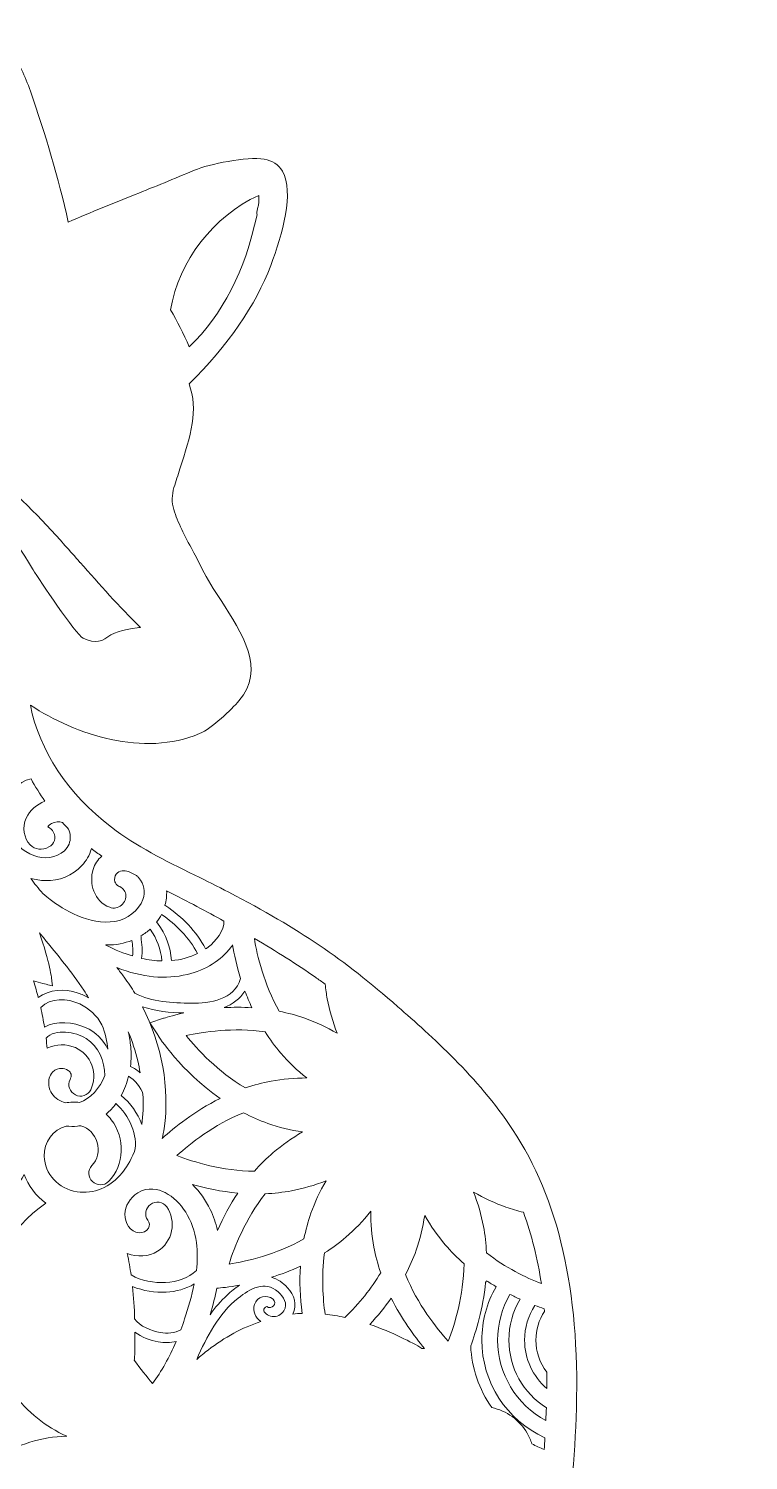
# Model space of a CAD drawing. Header units: millimetres. Extents: x -537 to 1422, y -594 to -84.
# Drawn here: x 878.5 to 1013.4, y -352.4 to -84.1 of the extents above; entities that cross this region are included whole.
import ezdxf

# ---------------------------------------------------------------- set-up
doc = ezdxf.new("R2010")
doc.units = ezdxf.units.MM
doc.header["$MEASUREMENT"] = 0
doc.layers.add('Layer 5', color=7, linetype='Continuous')

msp = doc.modelspace()

# ---------------------------------------------------------------- linework, layer by layer
at = {"layer": 'Layer 5', "lineweight": 0}
for points, knots in [([(1011.73, -480.19), (1008.7, -466.27), (1000.81, -452.74), (988.28, -439.97), (982.52, -434.1), (974.53, -425.37), (971.7, -417.4), (969.82, -412.12), (970.99, -407.67), (972.35, -402.52), (972.78, -400.89), (973.23, -399.2), (973.59, -397.41), (977.17, -379.91), (980.7, -361.26), (981.19, -342.64), (981.78, -320.49), (977.86, -303.4), (969.22, -290.38), (962.61, -280.42), (954, -272.88), (947.72, -267.37), (937.36, -258.3), (929.38, -252.89), (916.07, -245.93), (913.91, -244.8), (911.76, -243.74), (909.67, -242.71), (904.05, -239.95), (898.74, -237.34), (894.03, -233.73), (885.88, -227.49), (880.52, -219.4), (878.85, -210.86), (887.44, -216.44), (900.02, -220.63), (910.57, -216.18), (912.85, -215.22), (916.56, -211.65), (917.95, -210.03), (923.01, -204.18), (918.53, -197.31), (914.59, -191.26), (913.23, -189.18), (911.95, -187.22), (911.05, -185.35), (910.52, -184.24), (909.89, -183.06), (909.23, -181.82), (907.85, -179.21), (906.41, -176.52), (905.73, -174.21), (905.33, -172.87), (905.34, -171.43), (905.76, -170.06), (906.13, -168.85), (906.51, -167.69), (906.87, -166.57), (908.87, -160.37), (910.45, -155.45), (908.58, -150.66), (915.93, -143.39), (921.09, -135.93), (923.9, -128.48), (926.14, -122.56), (928.33, -114.69), (926.08, -110.8), (925.35, -109.54), (924.2, -108.78), (922.67, -108.53), (919.44, -108.01), (912.34, -109.43), (909.58, -110.6), (905.81, -112.2), (902.09, -113.7), (898.48, -115.15), (894.42, -116.78), (890.22, -118.47), (885.96, -120.31), (884.07, -112.04), (881.68, -103.79), (878.85, -95.79), (877.85, -92.97), (876.77, -90.27), (874.66, -88.35), (869.96, -84.06), (864.69, -84.98), (856.48, -91.52), (850.79, -96.06), (845.76, -102.01), (841.93, -108.75), (840.72, -109.22), (839.18, -109.75), (837.4, -110.37), (829.06, -113.24), (815.11, -118.05), (802.56, -128.49), (801.4, -129.46), (799.58, -131.65), (799.5, -131.74), (799.5, -131.74), (798.95, -132.4), (798.95, -132.4), (798.95, -132.4), (803.27, -132.55), (803.27, -132.55), (800.77, -134.85), (792.81, -142.25), (789.38, -146.87), (787.99, -148.73), (785.02, -154.14), (784.89, -154.37), (784.89, -154.37), (784.49, -155.09), (784.49, -155.09), (784.49, -155.09), (785.31, -154.99), (785.31, -154.99), (785.9, -154.92), (788.18, -154.62), (789.71, -154.3), (776.78, -171.52), (768.16, -192.27), (764.75, -214.4), (761.27, -236.96), (763.38, -259.79), (770.85, -280.42), (771.58, -282.41), (772.92, -285.16), (772.98, -285.28), (772.98, -285.28), (773.29, -285.91), (773.29, -285.91), (773.29, -285.91), (773.7, -285.34), (773.7, -285.34), (773.76, -285.26), (774.97, -283.58), (775.84, -282.1), (775.84, -282.1), (781.94, -301.54), (781.94, -301.54), (782.44, -303.1), (783.54, -306.01), (783.59, -306.14), (783.59, -306.14), (783.88, -306.9), (783.88, -306.9), (783.88, -306.9), (786.44, -303.13), (786.44, -303.13), (788.01, -306.23), (795.13, -319.62), (804.33, -327.49), (804.33, -327.49), (805.51, -328.51), (805.51, -328.51), (805.51, -328.51), (803.01, -321.28), (803.01, -321.28), (810.75, -327.86), (813.25, -339.08), (814.66, -349.3), (816.98, -366.12), (817.98, -383.23), (817.63, -400.13), (817.62, -400.52), (817.62, -400.92), (817.61, -401.34), (817.52, -407.35), (817.38, -416.43), (811.1, -418.94), (810.1, -419.39), (808.97, -419.65), (807.88, -419.89), (806.2, -420.26), (804.47, -420.65), (803.09, -421.76), (801.69, -422.89), (800.91, -424.61), (800.89, -426.61), (800.86, -429.23), (802.13, -432.01), (804.13, -433.69), (807.65, -436.64), (812.57, -437.17), (816.52, -437.6), (816.52, -437.6), (866.62, -443.04), (866.62, -443.04), (872.29, -443.66), (880.42, -443.06), (884.65, -439.33), (885.97, -438.17), (886.83, -436.8), (887.23, -435.23), (887.62, -436), (888.2, -436.68), (888.95, -437.25), (891.91, -439.5), (897.16, -439.66), (901.09, -439.05), (901.09, -439.05), (950.57, -431.48), (950.57, -431.48), (951.73, -441), (952.88, -450.83), (951.13, -460.42), (951.01, -461.09), (950.87, -461.76), (950.72, -462.42), (950.59, -462.87), (950.47, -463.34), (950.37, -463.81), (947.91, -472.95), (942.56, -480.38), (935.65, -484.05), (931.48, -486.26), (926.29, -487.43), (919.78, -487.63), (896.05, -488.39), (874.17, -477.08), (853.03, -466.15), (834.84, -456.74), (816.03, -447.02), (795.78, -444.65), (772.47, -441.93), (748.1, -449.62), (730.59, -465.22), (730.59, -465.22), (730.02, -465.73), (730.02, -465.73), (730.02, -465.73), (736.72, -467.69), (736.72, -467.69), (734.67, -469.16), (728.74, -473.45), (726.99, -474.73), (724.86, -476.28), (714.99, -485.3), (714.57, -485.69), (714.57, -485.69), (713.85, -486.34), (713.85, -486.34), (713.85, -486.34), (720.56, -486.9), (720.56, -486.9), (710.12, -493.09), (701.38, -501.87), (695.25, -512.36), (695.25, -512.36), (694.72, -513.27), (694.72, -513.27), (694.72, -513.27), (705.3, -510.27), (705.3, -510.27), (704.84, -510.75), (704.38, -511.29), (703.97, -511.79), (703.65, -512.17), (703.37, -512.51), (703.15, -512.73), (701.85, -514.09), (700.57, -515.52), (699.37, -516.97), (696.95, -519.88), (694.74, -522.99), (692.77, -526.21), (692.31, -526.97), (690.03, -531.01), (689.93, -531.18), (689.93, -531.18), (689.42, -532.1), (689.42, -532.1), (689.42, -532.1), (690.43, -531.8), (690.43, -531.8), (692.06, -531.3), (695.36, -530.33), (696.11, -530.21), (699.22, -529.74), (702.44, -529.59), (705.66, -529.76), (718.77, -530.46), (731.06, -536.32), (739.39, -545.82), (739.39, -545.82), (739.39, -545.82), (739.39, -545.82), (739.39, -545.82), (726.38, -542.37), (726.38, -542.37), (726.38, -542.37), (727.24, -543.39), (727.24, -543.39), (734.58, -552.1), (743.96, -559.51), (754.36, -564.81), (764.27, -569.85), (775.17, -573.02), (785.98, -574.02), (785.98, -574.02), (772.99, -579.81), (772.99, -579.81), (772.99, -579.81), (773.91, -580.18), (773.91, -580.18), (790.47, -586.94), (808.78, -591.06), (829.88, -592.79), (837.5, -593.42), (845.46, -593.73), (854, -593.73), (864.28, -593.73), (875.42, -593.28), (887.86, -592.37), (901.77, -591.35), (922.5, -589.33), (941.74, -583.55), (961.07, -577.75), (976.11, -569.19), (987.75, -557.39), (995.46, -549.56), (1001.88, -540.25), (1006.29, -530.47), (1011, -520.03), (1013.4, -509.38), (1013.41, -498.83), (1013.41, -493.87), (1013.13, -486.61), (1011.73, -480.19)], [0, 0, 0, 0, 1, 1, 1, 2, 2, 2, 3, 3, 3, 4, 4, 4, 5, 5, 5, 6, 6, 6, 7, 7, 7, 8, 8, 8, 9, 9, 9, 10, 10, 10, 11, 11, 11, 12, 12, 12, 13, 13, 13, 14, 14, 14, 15, 15, 15, 16, 16, 16, 17, 17, 17, 18, 18, 18, 19, 19, 19, 20, 20, 20, 21, 21, 21, 22, 22, 22, 23, 23, 23, 24, 24, 24, 25, 25, 25, 26, 26, 26, 27, 27, 27, 28, 28, 28, 29, 29, 29, 30, 30, 30, 31, 31, 31, 32, 32, 32, 33, 33, 33, 34, 34, 34, 35, 35, 35, 36, 36, 36, 37, 37, 37, 38, 38, 38, 39, 39, 39, 40, 40, 40, 41, 41, 41, 42, 42, 42, 43, 43, 43, 44, 44, 44, 45, 45, 45, 46, 46, 46, 47, 47, 47, 48, 48, 48, 49, 49, 49, 50, 50, 50, 51, 51, 51, 52, 52, 52, 53, 53, 53, 54, 54, 54, 55, 55, 55, 56, 56, 56, 57, 57, 57, 58, 58, 58, 59, 59, 59, 60, 60, 60, 61, 61, 61, 62, 62, 62, 63, 63, 63, 64, 64, 64, 65, 65, 65, 66, 66, 66, 67, 67, 67, 68, 68, 68, 69, 69, 69, 70, 70, 70, 71, 71, 71, 72, 72, 72, 73, 73, 73, 74, 74, 74, 75, 75, 75, 76, 76, 76, 77, 77, 77, 78, 78, 78, 79, 79, 79, 80, 80, 80, 81, 81, 81, 82, 82, 82, 83, 83, 83, 84, 84, 84, 85, 85, 85, 86, 86, 86, 87, 87, 87, 88, 88, 88, 89, 89, 89, 90, 90, 90, 91, 91, 91, 92, 92, 92, 93, 93, 93, 94, 94, 94, 95, 95, 95, 96, 96, 96, 97, 97, 97, 98, 98, 98, 99, 99, 99, 100, 100, 100, 101, 101, 101, 102, 102, 102, 103, 103, 103, 104, 104, 104, 105, 105, 105, 106, 106, 106, 107, 107, 107, 108, 108, 108, 109, 109, 109, 110, 110, 110, 110]), ([(921.64, -115.32), (921.64, -115.37), (921.64, -115.43), (921.65, -115.49), (921.73, -116.23), (921.68, -116.88), (921.44, -117.75), (921.44, -117.75), (921.35, -118.19), (921.35, -118.19), (921.29, -118.43), (921.29, -118.69), (921.33, -118.94), (919.02, -129.61), (914.97, -137.51), (908.63, -143.71), (907.56, -141.19), (906.4, -138.91), (905.11, -136.77), (906.73, -127.53), (913.15, -119.22), (921.64, -115.32)], [0, 0, 0, 0, 1, 1, 1, 2, 2, 2, 3, 3, 3, 4, 4, 4, 5, 5, 5, 6, 6, 6, 7, 7, 7, 7]), ([(885.32, -180.9), (886.27, -181.96), (887.21, -183.02), (888.15, -184.09), (888.15, -184.09), (888.19, -184.13), (888.19, -184.13), (891.78, -188.2), (895.48, -192.39), (899.48, -196.27), (899.28, -196.29), (899.09, -196.31), (898.89, -196.34), (896.16, -196.68), (894.17, -197.36), (892.8, -198.42), (891.49, -199.44), (888.97, -198.6), (888.43, -198.1), (886.33, -196.13), (879.62, -185.96), (879.23, -185.28), (875.37, -178.63), (871.84, -174.54), (867.78, -172), (863.87, -169.57), (859.36, -168.44), (852.7, -168.25), (852.07, -168.23), (851.44, -168.22), (850.81, -168.22), (849.26, -168.22), (847.7, -168.28), (846.15, -168.39), (846.47, -166.25), (845.68, -164.02), (844.05, -162.64), (843.14, -161.86), (841.81, -161.98), (841.02, -162.9), (840.64, -163.35), (840.45, -163.9), (840.49, -164.46), (840.53, -165.03), (840.8, -165.55), (841.24, -165.93), (841.9, -166.49), (842.11, -167.45), (841.76, -168.25), (841.63, -168.55), (841.42, -168.78), (841.14, -168.95), (840.58, -169.03), (840.02, -169.12), (839.46, -169.22), (839.2, -169.19), (838.94, -169.12), (838.72, -169.03), (837.38, -168.47), (836.75, -167.46), (836.44, -166.7), (835.94, -165.44), (835.98, -163.99), (836.55, -162.71), (839.59, -155.84), (850.11, -157.52), (853.26, -158.2), (866.11, -160.97), (876.27, -170.74), (885.32, -180.9)], [0, 0, 0, 0, 1, 1, 1, 2, 2, 2, 3, 3, 3, 4, 4, 4, 5, 5, 5, 6, 6, 6, 7, 7, 7, 8, 8, 8, 9, 9, 9, 10, 10, 10, 11, 11, 11, 12, 12, 12, 13, 13, 13, 14, 14, 14, 15, 15, 15, 16, 16, 16, 17, 17, 17, 18, 18, 18, 19, 19, 19, 20, 20, 20, 21, 21, 21, 22, 22, 22, 23, 23, 23, 23]), ([(878.97, -224.66), (879.77, -226.12), (880.63, -227.51), (881.58, -228.85), (880.03, -229.45), (878.75, -230.59), (878.07, -232.01), (877.29, -233.63), (877.62, -235.89), (878.81, -237.04), (879.73, -237.94), (881.05, -238.09), (882.33, -237.43), (882.83, -237.17), (883.19, -236.75), (883.35, -236.25), (883.51, -235.75), (883.46, -235.2), (883.2, -234.7), (882.96, -234.23), (882.57, -233.86), (882.11, -233.65), (882.26, -233.42), (882.5, -233.21), (882.81, -233.04), (883.48, -232.67), (884.25, -232.6), (884.84, -232.86), (885.24, -233.29), (885.62, -233.69), (886, -234.07), (886.42, -234.94), (886.45, -236.03), (886.1, -236.88), (885.27, -238.83), (882.87, -239.64), (881.02, -239.42), (878.98, -239.17), (876.94, -237.88), (875.42, -235.88), (874.99, -235.32), (874.61, -234.72), (874.26, -234.11), (874.01, -232.78), (874.05, -231.38), (874.31, -230.18), (874.79, -227.96), (876.47, -224.93), (878.97, -224.66)], [0, 0, 0, 0, 1, 1, 1, 2, 2, 2, 3, 3, 3, 4, 4, 4, 5, 5, 5, 6, 6, 6, 7, 7, 7, 8, 8, 8, 9, 9, 9, 10, 10, 10, 11, 11, 11, 12, 12, 12, 13, 13, 13, 14, 14, 14, 15, 15, 15, 16, 16, 16, 16]), ([(890.28, -237.75), (890.92, -238.23), (891.57, -238.69), (892.24, -239.14), (891.48, -239.8), (890.93, -240.65), (890.62, -241.63), (889.8, -244.2), (890.76, -247.65), (893.73, -248.74), (894.48, -249.02), (895.29, -248.88), (895.91, -248.37), (896.52, -247.85), (896.84, -247.04), (896.71, -246.29), (896.59, -245.59), (896.09, -245.01), (895.39, -244.75), (894.96, -244.6), (894.78, -244.23), (894.7, -243.94), (894.55, -243.45), (894.65, -242.89), (894.94, -242.52), (895.54, -241.74), (896.56, -241.85), (897.15, -242), (897.15, -242), (897.2, -242.02), (897.2, -242.02), (897.29, -242.07), (897.38, -242.12), (897.48, -242.16), (897.48, -242.16), (898.75, -242.8), (898.75, -242.8), (898.9, -242.92), (899.03, -243.05), (899.14, -243.17), (900.2, -244.42), (900.47, -245.8), (899.93, -247.27), (899.18, -249.3), (896.98, -251.03), (894.7, -251.39), (889.83, -252.16), (885, -249.14), (882.55, -247.27), (882.14, -246.96), (881.71, -246.6), (881.21, -246.16), (880.35, -245.19), (879.59, -244.26), (878.91, -243.32), (879.81, -243.57), (880.73, -243.71), (881.61, -243.74), (884.3, -243.81), (886.68, -242.84), (888.5, -240.93), (889.33, -240.07), (889.94, -238.97), (890.28, -237.75)], [0, 0, 0, 0, 1, 1, 1, 2, 2, 2, 3, 3, 3, 4, 4, 4, 5, 5, 5, 6, 6, 6, 7, 7, 7, 8, 8, 8, 9, 9, 9, 10, 10, 10, 11, 11, 11, 12, 12, 12, 13, 13, 13, 14, 14, 14, 15, 15, 15, 16, 16, 16, 17, 17, 17, 18, 18, 18, 19, 19, 19, 20, 20, 20, 21, 21, 21, 21]), ([(904.39, -245.64), (908.42, -247.7), (911.93, -249.55), (915.1, -251.31), (915.31, -253.05), (913.48, -255.19), (912.21, -256.17), (912.05, -256.3), (911.87, -256.42), (911.7, -256.54), (909.94, -253.21), (907.33, -250.55), (904.21, -248.44), (904.17, -248.41), (904.12, -248.39), (904.07, -248.36), (904.31, -247.48), (904.42, -246.57), (904.39, -245.64)], [0, 0, 0, 0, 1, 1, 1, 2, 2, 2, 3, 3, 3, 4, 4, 4, 5, 5, 5, 6, 6, 6, 6]), ([(903.42, -250.06), (906.19, -251.99), (908.61, -254.4), (910.17, -257.42), (908.71, -258.12), (907.06, -258.57), (905.27, -258.73), (905.12, -256.19), (904.24, -253.8), (902.69, -251.74), (902.63, -251.66), (902.56, -251.6), (902.49, -251.54), (902.85, -251.08), (903.16, -250.58), (903.42, -250.06)], [0, 0, 0, 0, 1, 1, 1, 2, 2, 2, 3, 3, 3, 4, 4, 4, 5, 5, 5, 5]), ([(882.9, -262.57), (882.88, -262.39), (882.46, -258.86), (880.54, -253.52), (880.79, -253.82), (881.03, -254.12), (881.28, -254.42), (883.88, -257.57), (886.58, -260.84), (888.86, -264.29), (889.18, -264.77), (889.48, -265.24), (889.76, -265.71), (889.14, -265.35), (888.49, -265.05), (887.8, -264.82), (885.2, -263.94), (882.41, -264.12), (880.33, -265.63), (880.2, -265.12), (880.07, -264.62), (879.92, -264.12), (879.77, -263.59), (879.6, -263.05), (879.42, -262.53), (880.57, -262.85), (882.02, -263.23), (882.11, -263.25), (882.11, -263.25), (883, -263.48), (883, -263.48), (883, -263.48), (882.9, -262.57), (882.9, -262.57)], [0, 0, 0, 0, 1, 1, 1, 2, 2, 2, 3, 3, 3, 4, 4, 4, 5, 5, 5, 6, 6, 6, 7, 7, 7, 8, 8, 8, 9, 9, 9, 10, 10, 10, 11, 11, 11, 11]), ([(903.48, -258.79), (902.25, -258.77), (900.99, -258.61), (899.68, -258.32), (899.96, -257.03), (899.68, -255.54), (899.61, -254.31), (899.61, -254.23), (899.6, -254.17), (899.58, -254.1), (900.26, -253.69), (900.82, -253.25), (901.28, -252.84), (902.6, -254.63), (903.33, -256.62), (903.48, -258.79)], [0, 0, 0, 0, 1, 1, 1, 2, 2, 2, 3, 3, 3, 4, 4, 4, 5, 5, 5, 5]), ([(932.28, -261.86), (932.85, -262.25), (933.45, -262.67), (934.1, -263.14), (934.2, -264.11), (934.33, -265.02), (934.5, -265.91), (934.9, -268.05), (935.53, -270.21), (936.37, -272.36), (934.38, -271.2), (932.34, -270.25), (930.28, -269.53), (928.74, -268.99), (927.13, -268.55), (925.47, -268.22), (922.63, -263.13), (921.37, -257.88), (920.83, -254.56), (925.01, -257.02), (928.77, -259.41), (932.28, -261.86)], [0, 0, 0, 0, 1, 1, 1, 2, 2, 2, 3, 3, 3, 4, 4, 4, 5, 5, 5, 6, 6, 6, 7, 7, 7, 7]), ([(893.02, -255.86), (893.02, -255.84), (893.02, -255.82), (893.02, -255.8), (894.94, -255.83), (896.55, -255.47), (897.88, -254.94), (897.98, -255.82), (898.17, -256.99), (897.97, -257.86), (896.41, -257.38), (894.77, -256.72), (893.02, -255.86)], [0, 0, 0, 0, 1, 1, 1, 2, 2, 2, 3, 3, 3, 4, 4, 4, 4]), ([(916.41, -256.26), (916.53, -256.11), (916.63, -255.95), (916.73, -255.8), (917.03, -257.52), (917.51, -259.69), (918.26, -262.07), (918.25, -262.08), (918.24, -262.09), (918.24, -262.11), (917.09, -266.04), (912.5, -266.77), (909, -266.72), (905.45, -266.67), (901.66, -266.49), (898.44, -264.85), (897.82, -263.81), (897.14, -262.79), (896.42, -261.81), (895.99, -261.23), (895.53, -260.64), (895.03, -260.04), (899.89, -261.9), (904.16, -262.31), (908.27, -261.32), (911.66, -260.5), (914.63, -258.66), (916.41, -256.26)], [0, 0, 0, 0, 1, 1, 1, 2, 2, 2, 3, 3, 3, 4, 4, 4, 5, 5, 5, 6, 6, 6, 7, 7, 7, 8, 8, 8, 9, 9, 9, 9]), ([(919.07, -264.46), (919.45, -265.47), (919.88, -266.51), (920.37, -267.56), (918.55, -267.45), (916.79, -267.46), (915.15, -267.54), (916.74, -266.9), (918.13, -265.89), (919.07, -264.46)], [0, 0, 0, 0, 1, 1, 1, 2, 2, 2, 3, 3, 3, 3]), ([(889.21, -271.27), (886.98, -270.29), (883.69, -269.9), (881.49, -271.18), (881.3, -269.97), (881.06, -268.75), (880.79, -267.52), (882.65, -265.66), (885.75, -265.77), (888.09, -266.85), (889.89, -267.68), (891.34, -269.05), (892.27, -270.76), (892.88, -272.36), (893.25, -273.89), (893.39, -275.34), (892.48, -273.57), (891.09, -272.09), (889.21, -271.27)], [0, 0, 0, 0, 1, 1, 1, 2, 2, 2, 3, 3, 3, 4, 4, 4, 5, 5, 5, 6, 6, 6, 6]), ([(902.71, -272.67), (902.89, -272.96), (907.05, -279.43), (914.39, -284.58), (909.59, -286.96), (905.84, -289.98), (903.57, -292.05), (903.71, -291.42), (903.83, -290.79), (903.92, -290.17), (905.01, -282.69), (903.51, -274.54), (899.85, -267.37), (902.3, -268.19), (905.02, -268.5), (907.64, -268.54), (905.36, -269.02), (903.95, -269.5), (903.81, -269.54), (903.81, -269.54), (901.27, -270.41), (901.27, -270.41), (901.27, -270.41), (902.71, -272.67), (902.71, -272.67)], [0, 0, 0, 0, 1, 1, 1, 2, 2, 2, 3, 3, 3, 4, 4, 4, 5, 5, 5, 6, 6, 6, 7, 7, 7, 8, 8, 8, 8]), ([(887.28, -283.89), (887.81, -284.15), (888.4, -284.2), (888.93, -284.02), (889.47, -283.84), (889.91, -283.45), (890.16, -282.93), (890.85, -281.51), (890.93, -279.84), (890.38, -278.34), (889.83, -276.84), (888.73, -275.67), (887.29, -275.04), (885.6, -274.3), (883.69, -274.35), (881.99, -275.14), (881.93, -274.52), (881.86, -273.89), (881.79, -273.26), (883.52, -271.39), (887.32, -272.1), (889.29, -273.33), (891.65, -274.81), (892.74, -277.59), (892.83, -280.28), (891.93, -282.62), (890.06, -284.65), (888.05, -285.31), (887.18, -285.22), (886.3, -285.24), (885.42, -285.38), (884.95, -285.25), (884.48, -285.05), (884.02, -284.77), (883.12, -284.21), (882.48, -283.23), (882.32, -282.14), (882.17, -281.19), (882.42, -280.3), (883.01, -279.63), (883.53, -279.03), (884.24, -278.94), (884.62, -278.94), (885.09, -278.94), (885.57, -279.08), (885.92, -279.31), (886.53, -279.72), (886.65, -280.27), (886.28, -281.03), (885.75, -282.1), (886.19, -283.36), (887.28, -283.89)], [0, 0, 0, 0, 1, 1, 1, 2, 2, 2, 3, 3, 3, 4, 4, 4, 5, 5, 5, 6, 6, 6, 7, 7, 7, 8, 8, 8, 9, 9, 9, 10, 10, 10, 11, 11, 11, 12, 12, 12, 13, 13, 13, 14, 14, 14, 15, 15, 15, 16, 16, 16, 17, 17, 17, 17]), ([(897.66, -274.87), (897.57, -274.02), (897.44, -273.11), (897.2, -272.09), (897.94, -273.85), (898.53, -275.64), (898.96, -277.49), (899.15, -278.27), (899.3, -279.03), (899.44, -279.77), (898.9, -279.27), (898.28, -278.86), (897.61, -278.56), (897.77, -277.28), (897.79, -276.03), (897.66, -274.87)], [0, 0, 0, 0, 1, 1, 1, 2, 2, 2, 3, 3, 3, 4, 4, 4, 5, 5, 5, 5]), ([(923.95, -281.33), (922.37, -281.62), (920.75, -282.05), (919.14, -282.6), (913.94, -279.5), (910.13, -275.39), (908.04, -272.79), (911.3, -272.07), (916.84, -271.24), (922.83, -272.07), (923.74, -273.5), (924.74, -274.85), (925.8, -276.08), (927.22, -277.74), (928.84, -279.3), (930.64, -280.73), (928.34, -280.73), (926.1, -280.92), (923.95, -281.33)], [0, 0, 0, 0, 1, 1, 1, 2, 2, 2, 3, 3, 3, 4, 4, 4, 5, 5, 5, 6, 6, 6, 6]), ([(897.26, -280.4), (898.4, -281.05), (899.66, -282.6), (899.92, -283.7), (900.05, -285.85), (899.96, -287.76), (899.72, -289.44), (899, -287.33), (897.6, -285.44), (895.87, -284.01), (896.5, -282.87), (896.96, -281.65), (897.26, -280.4)], [0, 0, 0, 0, 1, 1, 1, 2, 2, 2, 3, 3, 3, 4, 4, 4, 4]), ([(887.59, -302.05), (884.08, -301.48), (881.56, -298.75), (881.45, -295.41), (881.37, -292.79), (883.08, -290.42), (885.54, -289.73), (886.25, -289.83), (886.96, -289.83), (887.66, -289.75), (887.83, -289.73), (888.01, -289.71), (888.19, -289.68), (888.24, -289.69), (888.28, -289.7), (888.32, -289.71), (889.78, -290.09), (890.91, -291.24), (891.35, -292.8), (891.81, -294.41), (891.45, -296.04), (890.38, -297.16), (889.56, -298.02), (889.6, -299.29), (890.47, -300.12), (891.25, -300.87), (892.63, -301.06), (893.57, -300.07), (896.46, -297.04), (896.66, -291.99), (894.02, -288.56), (893.72, -288.17), (893.39, -287.81), (893.03, -287.48), (893.74, -286.9), (894.36, -286.25), (894.89, -285.53), (897.28, -287.6), (899.11, -291.58), (898.36, -294.5), (897.59, -296.39), (896.69, -297.7), (896.05, -298.49), (893.84, -301.22), (890.67, -302.55), (887.59, -302.05)], [0, 0, 0, 0, 1, 1, 1, 2, 2, 2, 3, 3, 3, 4, 4, 4, 5, 5, 5, 6, 6, 6, 7, 7, 7, 8, 8, 8, 9, 9, 9, 10, 10, 10, 11, 11, 11, 12, 12, 12, 13, 13, 13, 14, 14, 14, 15, 15, 15, 15]), ([(906.32, -295.27), (908.79, -293.01), (913.17, -289.53), (918.78, -287.25), (920.28, -288.04), (921.81, -288.7), (923.35, -289.24), (925.41, -289.97), (927.6, -290.51), (929.87, -290.85), (927.87, -291.99), (926.03, -293.29), (924.37, -294.71), (923.14, -295.77), (921.95, -296.95), (920.84, -298.22), (914.79, -298.13), (909.44, -296.48), (906.32, -295.27)], [0, 0, 0, 0, 1, 1, 1, 2, 2, 2, 3, 3, 3, 4, 4, 4, 5, 5, 5, 6, 6, 6, 6]), ([(870.79, -324.86), (869.03, -322.48), (866.86, -320.41), (864.39, -318.77), (865.14, -315.31), (866.33, -312.21), (868.12, -309.06), (868.96, -307.59), (870.12, -304.77), (870.86, -302.89), (870.86, -302.89), (871.72, -306.3), (871.72, -306.3), (871.72, -306.3), (872.51, -305.54), (872.51, -305.54), (872.65, -305.4), (875.62, -302.5), (877.71, -298.79), (878.43, -300.92), (879.85, -302.82), (881.74, -304.2), (874.88, -308.89), (870.81, -316.54), (870.79, -324.86)], [0, 0, 0, 0, 1, 1, 1, 2, 2, 2, 3, 3, 3, 4, 4, 4, 5, 5, 5, 6, 6, 6, 7, 7, 7, 8, 8, 8, 8]), ([(916.08, -315.6), (917.09, -312.41), (919.14, -307.2), (922.86, -302.43), (924.56, -302.35), (926.23, -302.16), (927.81, -301.87), (929.95, -301.46), (932.12, -300.84), (934.26, -299.99), (933.1, -301.98), (932.16, -304.03), (931.43, -306.09), (930.89, -307.62), (930.45, -309.24), (930.12, -310.9), (924.84, -313.85), (919.38, -315.09), (916.08, -315.6)], [0, 0, 0, 0, 1, 1, 1, 2, 2, 2, 3, 3, 3, 4, 4, 4, 5, 5, 5, 6, 6, 6, 6]), ([(904.17, -319.08), (902.08, -319.16), (899.62, -318.77), (897.73, -317.65), (897.54, -316.34), (897.3, -315), (896.99, -313.64), (898.89, -314.37), (901.02, -314.22), (902.69, -313.2), (904.04, -312.37), (905, -310.99), (905.32, -309.4), (905.65, -307.82), (905.31, -306.18), (904.4, -304.9), (904.06, -304.42), (903.56, -304.11), (902.99, -304.02), (902.43, -303.93), (901.86, -304.07), (901.37, -304.42), (900.4, -305.11), (900.17, -306.42), (900.86, -307.38), (901.21, -307.87), (901.25, -308.37), (900.97, -308.85), (900.64, -309.43), (899.92, -309.8), (899.21, -309.74), (897.53, -309.61), (896.55, -307.86), (896.56, -306.25), (896.58, -304.73), (897.51, -303.2), (898.98, -302.27), (900.93, -301.04), (902.84, -301.56), (904.11, -302.22), (907.18, -303.81), (909.36, -307.31), (909.96, -311.58), (910.2, -313.32), (910.17, -315.07), (909.97, -316.81), (908.39, -318.23), (906.36, -318.98), (904.17, -319.08)], [0, 0, 0, 0, 1, 1, 1, 2, 2, 2, 3, 3, 3, 4, 4, 4, 5, 5, 5, 6, 6, 6, 7, 7, 7, 8, 8, 8, 9, 9, 9, 10, 10, 10, 11, 11, 11, 12, 12, 12, 13, 13, 13, 14, 14, 14, 15, 15, 15, 16, 16, 16, 16]), ([(912.56, -305.36), (911.75, -303.65), (910.59, -302.04), (909.25, -300.72), (911.66, -301.4), (914.56, -302.02), (917.72, -302.3), (916.28, -304.46), (915, -306.8), (913.92, -309.29), (913.61, -307.92), (913.16, -306.62), (912.56, -305.36)], [0, 0, 0, 0, 1, 1, 1, 2, 2, 2, 3, 3, 3, 4, 4, 4, 4]), ([(967.99, -304.93), (969.04, -305.3), (970.11, -305.62), (971.26, -305.89), (972.81, -310.15), (973.94, -314.64), (974.62, -319.26), (971.74, -318.14), (967.91, -316.29), (964.33, -313.51), (964.26, -311.8), (964.07, -310.14), (963.77, -308.55), (963.37, -306.41), (962.74, -304.25), (961.9, -302.1), (963.89, -303.26), (965.93, -304.21), (967.99, -304.93)], [0, 0, 0, 0, 1, 1, 1, 2, 2, 2, 3, 3, 3, 4, 4, 4, 5, 5, 5, 6, 6, 6, 6]), ([(942.64, -305.72), (942.63, -308.02), (942.83, -310.27), (943.23, -312.41), (943.53, -314), (943.96, -315.61), (944.51, -317.23), (942.76, -320.16), (940.5, -322.97), (937.78, -325.6), (936.53, -325.33), (935.29, -325.12), (934.09, -324.99), (933.68, -322.11), (933.37, -317.95), (933.98, -313.53), (935.4, -312.62), (936.75, -311.63), (937.99, -310.57), (939.64, -309.15), (941.2, -307.52), (942.64, -305.72)], [0, 0, 0, 0, 1, 1, 1, 2, 2, 2, 3, 3, 3, 4, 4, 4, 5, 5, 5, 6, 6, 6, 7, 7, 7, 7]), ([(951.15, -313.02), (951.87, -310.96), (952.41, -308.77), (952.75, -306.49), (953.9, -308.49), (955.19, -310.33), (956.61, -311.99), (957.67, -313.22), (958.85, -314.41), (960.13, -315.53), (960.04, -321.58), (958.38, -326.92), (957.18, -330.04), (954.92, -327.57), (951.44, -323.19), (949.16, -317.59), (949.94, -316.09), (950.61, -314.55), (951.15, -313.02)], [0, 0, 0, 0, 1, 1, 1, 2, 2, 2, 3, 3, 3, 4, 4, 4, 5, 5, 5, 6, 6, 6, 6]), ([(927.06, -320.04), (926.19, -319.11), (925.18, -318.41), (924.07, -318.08), (925.77, -317.54), (927.6, -316.86), (929.47, -315.99), (929.28, -318.86), (929.38, -321.83), (929.78, -324.84), (929.19, -324.87), (928.62, -324.92), (928.06, -324.98), (928.88, -323.25), (928.33, -321.41), (927.06, -320.04)], [0, 0, 0, 0, 1, 1, 1, 2, 2, 2, 3, 3, 3, 4, 4, 4, 5, 5, 5, 5]), ([(924.33, -322.19), (923.17, -321.2), (921.32, -321.7), (920.85, -323.18), (920.45, -324.41), (921.07, -325.61), (922.03, -326.37), (918.54, -327.55), (915.28, -329.31), (912.15, -331.71), (911.45, -332.25), (910.74, -332.84), (910.03, -333.46), (911.93, -329.21), (914.1, -324.92), (917.79, -321.99), (920.01, -320.21), (922.77, -318.63), (925.28, -320.8), (926.3, -321.69), (927.16, -323.02), (926.36, -324.37), (925.9, -325.16), (925.04, -325.55), (924.14, -325.41), (923.73, -325.35), (923.36, -325.19), (923.04, -324.92), (922.39, -324.44), (922.43, -323.98), (923.17, -323.55), (924.04, -324.3), (925.21, -322.95), (924.33, -322.19)], [0, 0, 0, 0, 1, 1, 1, 2, 2, 2, 3, 3, 3, 4, 4, 4, 5, 5, 5, 6, 6, 6, 7, 7, 7, 8, 8, 8, 9, 9, 9, 10, 10, 10, 11, 11, 11, 11]), ([(964.17, -319.04), (964.23, -318.93), (964.29, -318.83), (964.34, -318.73), (964.93, -319.12), (965.53, -319.49), (966.13, -319.85), (964.38, -322.89), (963.46, -326.33), (963.46, -329.85), (963.46, -337.76), (968.08, -344.89), (975.29, -348.15), (975.24, -348.92), (975.19, -349.66), (975.14, -350.38), (974.36, -350.06), (973.59, -349.69), (972.85, -349.28), (972.63, -348.59), (972.33, -347.93), (971.98, -347.31), (970.54, -344.82), (968.13, -343.08), (965.32, -342.5), (962.94, -339.08), (961.57, -335.09), (961.37, -330.94), (962.39, -328.21), (963.69, -323.96), (964.17, -319.04)], [0, 0, 0, 0, 1, 1, 1, 2, 2, 2, 3, 3, 3, 4, 4, 4, 5, 5, 5, 6, 6, 6, 7, 7, 7, 8, 8, 8, 9, 9, 9, 10, 10, 10, 10]), ([(903.16, -328.43), (901.64, -328.16), (899.29, -327.28), (898.39, -325.84), (898.33, -323.84), (898.22, -321.84), (898, -319.8), (899.98, -320.64), (902.27, -320.95), (904.28, -320.86), (906.16, -320.78), (907.99, -320.26), (909.57, -319.32), (909.11, -321.61), (908.43, -323.82), (907.76, -325.88), (907.53, -326.57), (907.29, -327.24), (907.05, -327.9), (905.89, -328.52), (904.52, -328.68), (903.16, -328.43)], [0, 0, 0, 0, 1, 1, 1, 2, 2, 2, 3, 3, 3, 4, 4, 4, 5, 5, 5, 6, 6, 6, 7, 7, 7, 7]), ([(918.04, -319.57), (917.21, -320.13), (916.42, -320.77), (915.71, -321.42), (914.5, -322.53), (913.46, -323.77), (912.53, -325.09), (913.07, -323.31), (913.49, -321.68), (913.79, -320.13), (914.53, -320.08), (916.05, -319.93), (918.04, -319.57)], [0, 0, 0, 0, 1, 1, 1, 2, 2, 2, 3, 3, 3, 4, 4, 4, 4]), ([(952.73, -331.41), (952.63, -331.41), (952.54, -331.41), (952.45, -331.41), (952.38, -331.41), (952.31, -331.41), (952.24, -331.41), (950.34, -330.3), (946.75, -328.38), (942.46, -326.91), (943.94, -325.33), (945.29, -323.67), (946.49, -321.97), (948.43, -325.91), (950.78, -329.12), (952.73, -331.41)], [0, 0, 0, 0, 1, 1, 1, 2, 2, 2, 3, 3, 3, 4, 4, 4, 5, 5, 5, 5]), ([(975.46, -344.93), (969.93, -341.96), (966.41, -336.15), (966.41, -329.85), (966.41, -326.83), (967.21, -323.88), (968.72, -321.28), (969.35, -321.59), (969.99, -321.9), (970.64, -322.19), (969.25, -324.51), (968.53, -327.14), (968.53, -329.85), (968.53, -334.98), (971.21, -339.81), (975.55, -342.55), (975.52, -343.31), (975.49, -344.1), (975.46, -344.93)], [0, 0, 0, 0, 1, 1, 1, 2, 2, 2, 3, 3, 3, 4, 4, 4, 5, 5, 5, 6, 6, 6, 6]), ([(975.18, -324.23), (975.18, -324.23), (975.19, -324.47), (975.19, -324.47), (974.15, -326.08), (973.6, -327.93), (973.6, -329.85), (973.6, -332.05), (974.3, -334.13), (975.64, -335.87), (975.65, -336.88), (975.64, -337.91), (975.63, -338.93), (973.01, -336.65), (971.48, -333.34), (971.48, -329.85), (971.48, -327.53), (972.14, -325.29), (973.4, -323.35), (973.98, -323.57), (974.57, -323.78), (975.16, -323.98), (975.16, -324.06), (975.17, -324.15), (975.18, -324.23)], [0, 0, 0, 0, 1, 1, 1, 2, 2, 2, 3, 3, 3, 4, 4, 4, 5, 5, 5, 6, 6, 6, 7, 7, 7, 8, 8, 8, 8]), ([(898.43, -328.34), (899.72, -329.3), (901.35, -329.92), (902.81, -330.19), (903.95, -330.4), (905.1, -330.38), (906.18, -330.12), (904.91, -333.13), (903.44, -335.7), (901.71, -337.99), (900.69, -336.72), (899.48, -335.17), (898.32, -333.61), (898.33, -333.5), (898.34, -333.35), (898.37, -333.12), (898.4, -332.8), (898.44, -332.43), (898.44, -332.05), (898.45, -330.8), (898.44, -329.57), (898.43, -328.34)], [0, 0, 0, 0, 1, 1, 1, 2, 2, 2, 3, 3, 3, 4, 4, 4, 5, 5, 5, 6, 6, 6, 7, 7, 7, 7]), ([(872.48, -351.97), (874.57, -348.27), (875.66, -344.13), (875.67, -339.8), (878.26, -343.31), (881.72, -346.09), (885.66, -347.87), (880.94, -347.98), (876.39, -349.41), (872.48, -351.97)], [0, 0, 0, 0, 1, 1, 1, 2, 2, 2, 3, 3, 3, 3])]:
    msp.add_open_spline(points, degree=3, knots=knots, dxfattribs=at)

doc.saveas('drawing.dxf')
